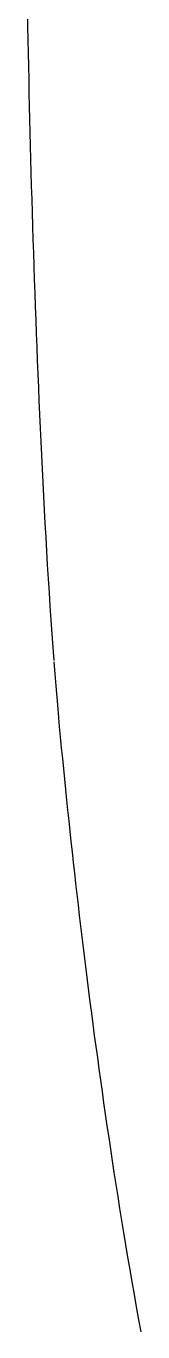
# Model space of a CAD drawing. Extents: x 527 to 614, y 487 to 635.
# Drawn here: x 542.34 to 543.31, y 531.84 to 542.96 of the extents above; entities that cross this region are included whole.
import ezdxf

# ---------------------------------------------------------------- set-up
doc = ezdxf.new("R2010")
doc.units = 0
doc.header["$MEASUREMENT"] = 0
doc.layers.add('1', color=4, linetype='Continuous')

# ---------------------------------------------------------------- blocks, each defined once
blk = doc.blocks.new('VANGUARD')
at = {"layer": '1', "color": 2}
for points in [[(15.665, 32.53), (15.656, 32.64), (15.648, 32.758), (15.639, 32.875), (15.632, 32.992), (15.624, 33.11), (15.617, 33.227), (15.609, 33.345), (15.603, 33.462), (15.596, 33.58), (15.589, 33.697), (15.583, 33.814), (15.577, 33.93), (15.571, 34.046), (15.565, 34.162), (15.56, 34.278), (15.554, 34.394), (15.549, 34.509), (15.543, 34.625), (15.538, 34.74), (15.533, 34.855), (15.528, 34.971), (15.523, 35.085), (15.519, 35.2), (15.514, 35.315), (15.51, 35.43), (15.506, 35.544), (15.502, 35.659), (15.498, 35.773), (15.494, 35.887), (15.49, 36.001), (15.486, 36.115), (15.483, 36.229), (15.479, 36.343), (15.476, 36.456), (15.472, 36.57), (15.469, 36.684), (15.466, 36.797), (15.463, 36.91), (15.46, 37.024), (15.458, 37.137), (15.455, 37.25), (15.452, 37.363), (15.45, 37.476), (15.448, 37.589), (15.445, 37.701), (15.443, 37.814), (15.441, 37.927), (15.439, 38.039)], [(16.409, 26.816), (16.39, 26.919), (16.37, 27.028), (16.351, 27.135), (16.332, 27.241), (16.314, 27.347), (16.296, 27.452), (16.278, 27.557), (16.261, 27.661), (16.244, 27.764), (16.227, 27.867), (16.211, 27.969), (16.195, 28.071), (16.179, 28.172), (16.164, 28.272), (16.149, 28.372), (16.134, 28.471), (16.119, 28.57), (16.105, 28.668), (16.091, 28.765), (16.077, 28.862), (16.064, 28.958), (16.05, 29.054), (16.037, 29.15), (16.024, 29.245), (16.011, 29.34), (15.999, 29.435), (15.986, 29.529), (15.974, 29.623), (15.962, 29.716), (15.95, 29.809), (15.938, 29.902), (15.927, 29.995), (15.916, 30.087), (15.904, 30.179), (15.893, 30.27), (15.883, 30.361), (15.872, 30.452), (15.861, 30.543), (15.851, 30.633), (15.841, 30.723), (15.831, 30.812), (15.821, 30.901), (15.811, 30.99), (15.802, 31.079), (15.792, 31.167), (15.783, 31.256), (15.774, 31.343), (15.764, 31.432), (15.755, 31.52), (15.747, 31.609), (15.738, 31.697), (15.729, 31.788), (15.72, 31.881), (15.712, 31.966), (15.705, 32.046), (15.696, 32.154), (15.682, 32.316), (15.666, 32.518)]]:
    blk.add_lwpolyline(points, dxfattribs=at)

msp = doc.modelspace()

# ---------------------------------------------------------------- block references
at = {"layer": '1'}
msp.add_blockref('VANGUARD', (526.9, 505.027), dxfattribs=at)

doc.saveas('drawing.dxf')
